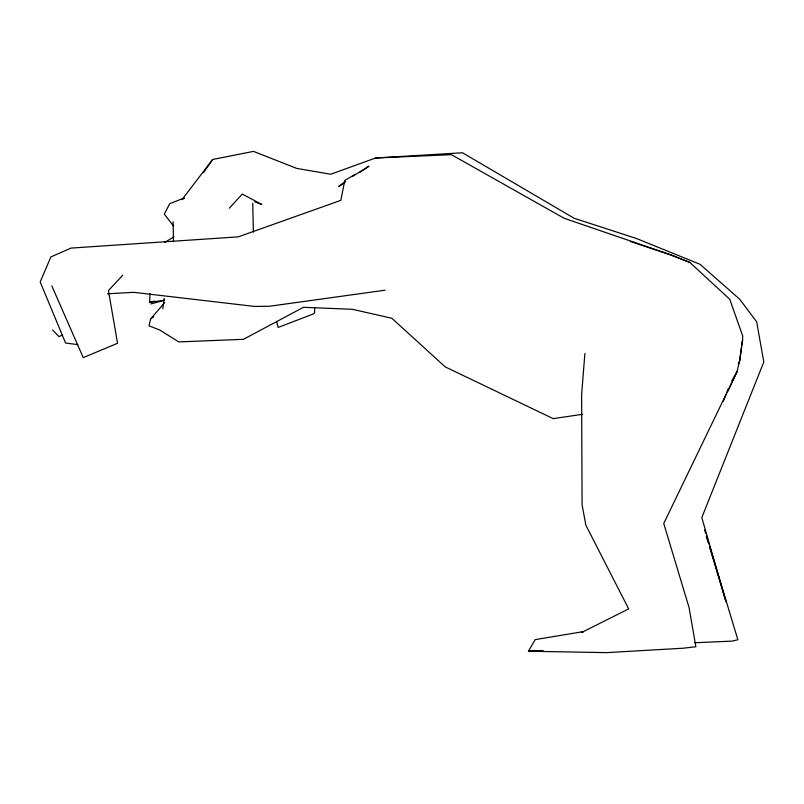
<?xml version="1.0" encoding="UTF-8"?>
<svg xmlns="http://www.w3.org/2000/svg" width="804" height="804" viewBox="0 0 804 804"><rect width="100%" height="100%" fill="white"/><g stroke="black" fill="none" stroke-linecap="round" stroke-linejoin="round"><path stroke-width="1.21" d="M314.635 307.852L314.625 312.776L313.178 314.022L278.144 327.439L276.646 321.389M164.468 300.274L149.604 302.304L150.026 293.591M584.9 353.438L581.614 394.603L582.086 504.801L585.875 525.233L628.678 608.889L581.614 632.487M741.409 347.197L739.71 360.664L736.926 371.84L728.052 391.046M741.72 344.755L742.182 341.077M742.494 338.625L742.795 336.183L729.751 299.269L689.852 262.426L670.526 254.747L564.127 218.266L451.416 154.669L375.599 157.986L330.735 174.237L296.696 168.398L253.501 151.383L212.668 159.473L182.046 199.563L184.176 198.337M162.82 308.706L164.217 298.445M742.785 339.328L739.71 360.664L738.303 364.142M164.539 302.796L150.629 318.967L149.011 325.831L159.684 329.982L178.81 341.921L243.451 339.318L303.46 307.299L352.373 309.299L391.849 318.263L445.215 366.885L553.202 418.633L582.679 414.281M723.349 401.236L726.153 394.282M727.087 391.96L728.484 388.483M731.911 380.533L736.926 371.84L663.752 523.474L689.058 607.563L695.872 646.748L683.279 648.205L606.749 652.627L528.409 651.24L535.183 639.632L583.553 631.572L581.513 632.557M203.402 172.699L212.698 159.463M229.271 208.186L242.305 194.076L261.833 204.497L254.848 201.894M122.761 275.209L108.439 290.586L117.555 343.288L83.254 357.619L51.798 285.842M345.609 181.463L338.765 186.498L344.815 182.438M352.453 176.428L369.016 166.177L359.941 172.277M150.629 318.967L153.664 316.816M164.75 242.356L174.016 236.798M355.388 174.277L344.805 180.418L340.836 200.357L238.296 236.848L71.053 248.094L50.873 256.908L40.2 281.973L65.576 343.027L77.847 344.635M62.431 335.107L58.973 336.574L52.592 330.042M184.096 197.995L169.724 203.724L164.287 214.065L173.624 226.195M150.871 303.932L164.056 300.324M149.604 302.304L154.468 301.088M385.036 290.204L269.631 306.234L254.526 306.424L133.715 292.334L107.625 293.792M375.599 157.986L462.461 152.77L574.096 218.236L636.517 238.527L699.972 264.255L739.78 299.319L756.675 321.871L763.8 361.971L701.812 517.585L726.032 601.844L709.56 546.8M694.777 642.738L732.153 641.13L737.871 639.743L709.701 546.509M541.936 650.848L528.409 651.24L543.233 650.828M630.306 241.441L670.315 254.788L689.852 262.426M704.605 529.926L705.701 533.474M706.425 535.846L708.967 544.137M706.334 536.037L708.123 542.017M252.727 203.211L253.391 232.065M173.101 221.733L173.473 241.723"/></g></svg>
